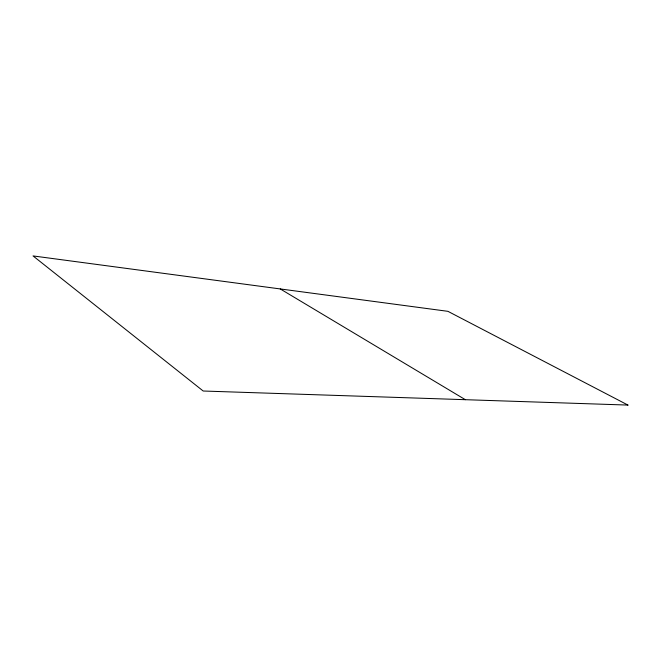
<?xml version="1.0" encoding="UTF-8"?>
<svg xmlns="http://www.w3.org/2000/svg" width="661" height="661" viewBox="0 0 661 661"><rect width="100%" height="100%" fill="white"/><g stroke="black" fill="none" stroke-linecap="round" stroke-linejoin="round"><path stroke-width="0.99" d="M280.281 288.948L465.352 399.69M627.95 405.077L203.2 391.015L33.05 255.923L447.918 311.331L627.95 405.077"/></g></svg>
